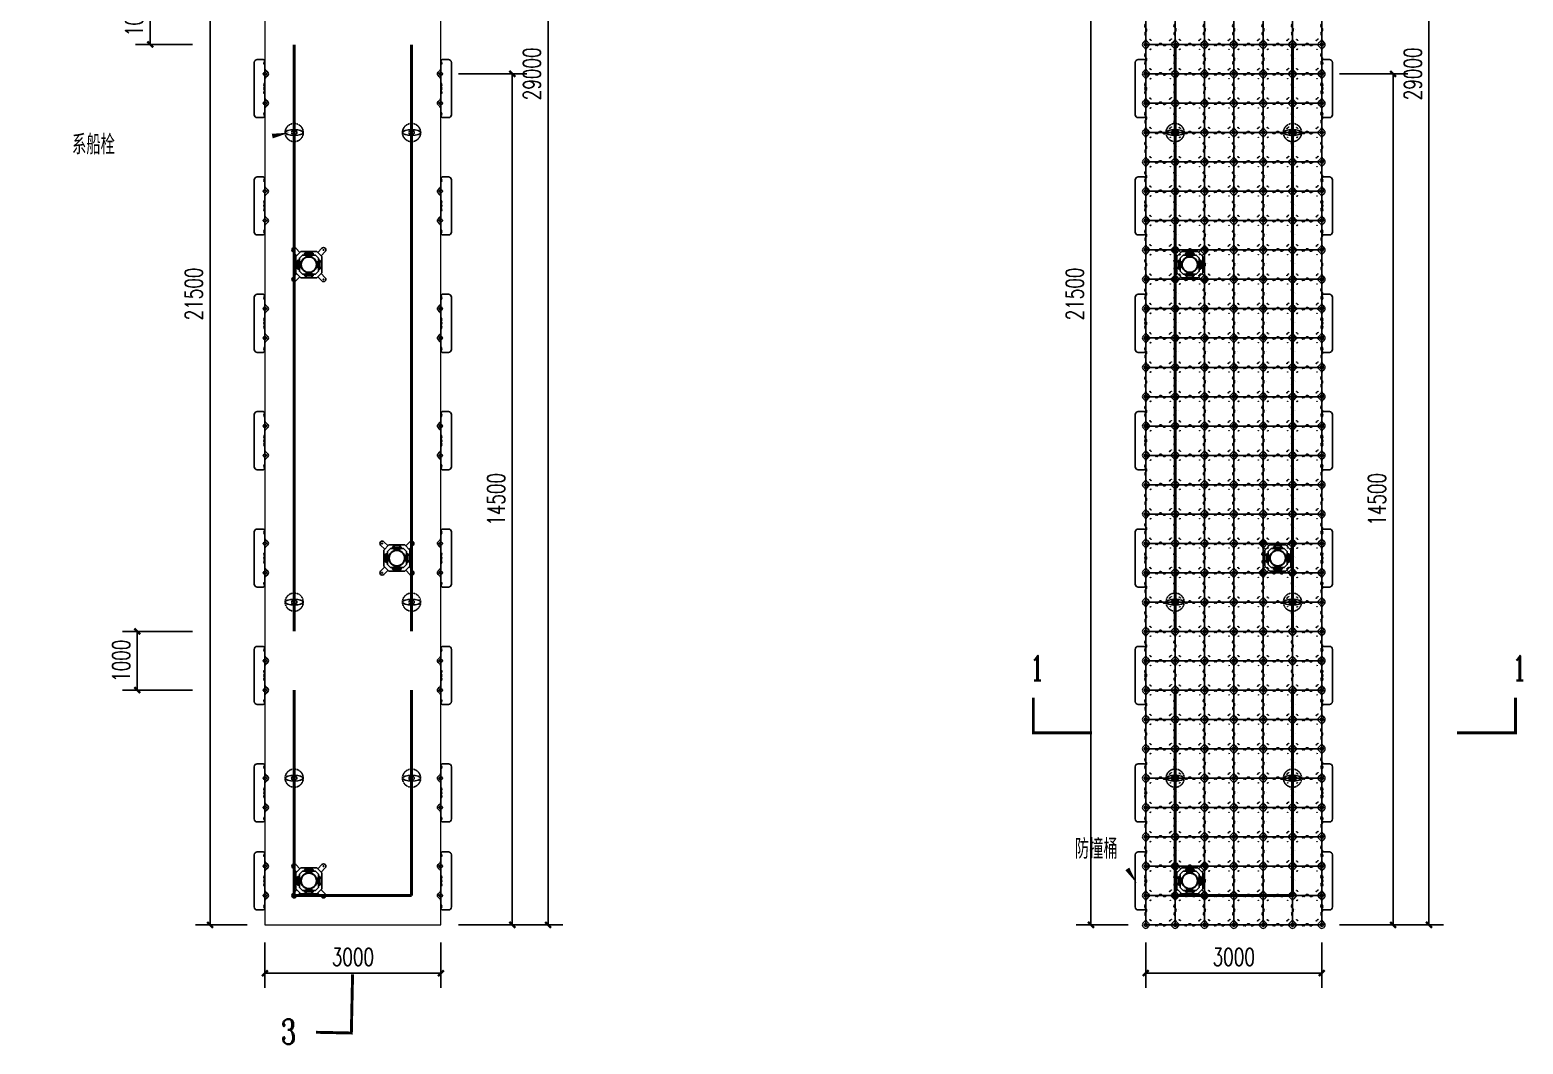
# Model space of a CAD drawing. Extents: x -51322 to 334811, y -147916 to 129288.
# Drawn here: x 23563 to 49012, y -33001 to -15719 of the extents above; entities that cross this region are included whole.
import ezdxf

# ---------------------------------------------------------------- set-up
doc = ezdxf.new("R2010")
doc.units = 0
doc.header["$LTSCALE"] = 1000
doc.header["$MEASUREMENT"] = 0
doc.linetypes.add('DASH', pattern=[0.35, 0.25, -0.1])
doc.layers.get('0').update_dxf_attribs({"lineweight": 5})
doc.layers.add('2维浮筒', color=7, linetype='Continuous', lineweight=5)
doc.layers.add('系绳栓', color=4, linetype='Continuous', lineweight=5)
for name, color, linetype in [('DIM_SYMB', 3, 'Continuous'), ('PUB_DIM', 3, 'Continuous'), ('PUB_TEXT', 7, 'Continuous'), ('W-_ANTICOLLISION防撞措施', 6, 'Continuous'), ('W-MOUNTING固定方式', 5, 'Continuous'), ('栏杆', 6, 'Continuous'), ('系船栓', 132, 'Continuous'), ('蓝色浮筒', 150, 'Continuous')]:
    doc.layers.add(name, color=color, linetype=linetype)
doc.styles.add('_TCH_DIM', font='SIMPLEX', dxfattribs={"bigfont": 'GBCBIG'})
doc.styles.add('_TCH_DIM_T3', font='SIMPLEX', dxfattribs={"width": 0.705882, "bigfont": 'GBCBIG'})
doc.styles.add('_TCH_LABEL', font='COMPLEX', dxfattribs={"bigfont": 'GBCBIG'})
doc.dimstyles.new('_TCH_ARCH&&100', dxfattribs={"dimtxt": 297.5, "dimasz": 100, "dimexe": 250, "dimexo": 300, "dimgap": 126.25, "dimtad": 1, "dimdec": 0, "dimzin": 0, "dimdsep": 46, "dimtxsty": '_TCH_DIM_T3', "dimblk": 'ARCHTICK', "dimcen": 0.09, "dimclrt": 7, "dimazin": 2, "dimtfac": 1, "dimtdec": 0, "dimtix": 1, "dimtmove": 2, "dimatfit": 3, "dimfxl": 0, "dimtolj": 1, "dimtzin": 0, "dimarcsym": 0})

# ---------------------------------------------------------------- blocks, each defined once
blk = doc.blocks.new('*U4')
blk.add_lwpolyline([(-250, 250), (250, 250), (250, -250), (-250, -250)], close=True)
blk = doc.blocks.new('*U5')
at = {"color": 0, "linetype": 'ByBlock', "lineweight": -2, "transparency": 16777216}
for p in [(0, 0), (500, 0), (1000, 0), (1500, 0), (2000, 0), (2500, 0), (0, -500), (500, -500), (1000, -500), (1500, -500), (2000, -500), (2500, -500), (0, -1000), (500, -1000), (1000, -1000), (1500, -1000), (2000, -1000), (2500, -1000), (0, -1500), (500, -1500), (1000, -1500), (1500, -1500), (2000, -1500), (2500, -1500), (0, -2000), (500, -2000), (1000, -2000), (1500, -2000), (2000, -2000), (2500, -2000), (0, -2500), (500, -2500), (1000, -2500), (1500, -2500), (2000, -2500), (2500, -2500), (0, -3000), (500, -3000), (1000, -3000), (1500, -3000), (2000, -3000), (2500, -3000), (0, -3500), (500, -3500), (1000, -3500), (1500, -3500), (2000, -3500), (2500, -3500), (0, -4000), (500, -4000), (1000, -4000), (1500, -4000), (2000, -4000), (2500, -4000), (0, -4500), (500, -4500), (1000, -4500), (1500, -4500), (2000, -4500), (2500, -4500), (0, -5000), (500, -5000), (1000, -5000), (1500, -5000), (2000, -5000), (2500, -5000), (0, -5500), (500, -5500), (1000, -5500), (1500, -5500), (2000, -5500), (2500, -5500), (0, -6000), (500, -6000), (1000, -6000), (1500, -6000), (2000, -6000), (2500, -6000), (0, -6500), (500, -6500), (1000, -6500), (1500, -6500), (2000, -6500), (2500, -6500), (0, -7000), (500, -7000), (1000, -7000), (1500, -7000), (2000, -7000), (2500, -7000), (0, -7500), (500, -7500), (1000, -7500), (1500, -7500), (2000, -7500), (2500, -7500), (0, -8000), (500, -8000), (1000, -8000), (1500, -8000), (2000, -8000), (2500, -8000), (0, -8500), (500, -8500), (1000, -8500), (1500, -8500), (2000, -8500), (2500, -8500), (0, -9000), (500, -9000), (1000, -9000), (1500, -9000), (2000, -9000), (2500, -9000), (0, -9500), (500, -9500), (1000, -9500), (1500, -9500), (2000, -9500), (2500, -9500), (0, -10000), (500, -10000), (1000, -10000), (1500, -10000), (2000, -10000), (2500, -10000), (0, -10500), (500, -10500), (1000, -10500), (1500, -10500), (2000, -10500), (2500, -10500), (0, -11000), (500, -11000), (1000, -11000), (1500, -11000), (2000, -11000), (2500, -11000), (0, -11500), (500, -11500), (1000, -11500), (1500, -11500), (2000, -11500), (2500, -11500), (0, -12000), (500, -12000), (1000, -12000), (1500, -12000), (2000, -12000), (2500, -12000), (0, -12500), (500, -12500), (1000, -12500), (1500, -12500), (2000, -12500), (2500, -12500), (0, -13000), (500, -13000), (1000, -13000), (1500, -13000), (2000, -13000), (2500, -13000), (0, -13500), (500, -13500), (1000, -13500), (1500, -13500), (2000, -13500), (2500, -13500), (0, -14000), (500, -14000), (1000, -14000), (1500, -14000), (2000, -14000), (2500, -14000), (0, -14500), (500, -14500), (1000, -14500), (1500, -14500), (2000, -14500), (2500, -14500), (0, -15000), (500, -15000), (1000, -15000), (1500, -15000), (2000, -15000), (2500, -15000), (0, -15500), (500, -15500), (1000, -15500), (1500, -15500), (2000, -15500), (2500, -15500), (0, -16000), (500, -16000), (1000, -16000), (1500, -16000), (2000, -16000), (2500, -16000), (0, -16500), (500, -16500), (1000, -16500), (1500, -16500), (2000, -16500), (2500, -16500), (0, -17000), (500, -17000), (1000, -17000), (1500, -17000), (2000, -17000), (2500, -17000), (0, -17500), (500, -17500), (1000, -17500), (1500, -17500), (2000, -17500), (2500, -17500), (0, -18000), (500, -18000), (1000, -18000), (1500, -18000), (2000, -18000), (2500, -18000), (0, -18500), (500, -18500), (1000, -18500), (1500, -18500), (2000, -18500), (2500, -18500), (0, -19000), (500, -19000), (1000, -19000), (1500, -19000), (2000, -19000), (2500, -19000), (0, -19500), (500, -19500), (1000, -19500), (1500, -19500), (2000, -19500), (2500, -19500), (0, -20000), (500, -20000), (1000, -20000), (1500, -20000), (2000, -20000), (2500, -20000), (0, -20500), (500, -20500), (1000, -20500), (1500, -20500), (2000, -20500), (2500, -20500), (0, -21000), (500, -21000), (1000, -21000), (1500, -21000), (2000, -21000), (2500, -21000), (0, -21500), (500, -21500), (1000, -21500), (1500, -21500), (2000, -21500), (2500, -21500), (0, -22000), (500, -22000), (1000, -22000), (1500, -22000), (2000, -22000), (2500, -22000), (0, -22500), (500, -22500), (1000, -22500), (1500, -22500), (2000, -22500), (2500, -22500), (0, -23000), (500, -23000), (1000, -23000), (1500, -23000), (2000, -23000), (2500, -23000), (0, -23500), (500, -23500), (1000, -23500), (1500, -23500), (2000, -23500), (2500, -23500), (0, -24000), (500, -24000), (1000, -24000), (1500, -24000), (2000, -24000), (2500, -24000), (0, -24500), (500, -24500), (1000, -24500), (1500, -24500), (2000, -24500), (2500, -24500), (0, -25000), (500, -25000), (1000, -25000), (1500, -25000), (2000, -25000), (2500, -25000), (0, -25500), (500, -25500), (1000, -25500), (1500, -25500), (2000, -25500), (2500, -25500), (0, -26000), (500, -26000), (1000, -26000), (1500, -26000), (2000, -26000), (2500, -26000), (0, -26500), (500, -26500), (1000, -26500), (1500, -26500), (2000, -26500), (2500, -26500), (0, -27000), (500, -27000), (1000, -27000), (1500, -27000), (2000, -27000), (2500, -27000), (0, -27500), (500, -27500), (1000, -27500), (1500, -27500), (2000, -27500), (2500, -27500), (0, -28000), (500, -28000), (1000, -28000), (1500, -28000), (2000, -28000), (2500, -28000), (0, -28500), (500, -28500), (1000, -28500), (1500, -28500), (2000, -28500), (2500, -28500)]:
    blk.add_blockref('*U4', p, dxfattribs=at)
blk = doc.blocks.new('aefgfhfgh')
at = {"layer": '2维浮筒', "color": 150, "lineweight": 0}
for p, q in [((-49, 527), (-27, 549)), ((27, 549), (55, 521)), ((199, 484), (232, 513)), ((261, 516), (239, 516)), ((301, 484), (268, 513)), ((473, 549), (445, 521)), ((527, 549), (549, 527)), ((-49, 473), (-21, 445)), ((-16, 304), (-16, 326)), ((-13, 333), (-3, 345)), ((-13, 297), (16, 264)), ((0, 351), (0, 395)), ((19, 242), (19, 258)), ((55, 479), (21, 445)), ((149, 500), (105, 500)), ((171, 484), (155, 497)), ((193, 481), (177, 481)), ((307, 481), (323, 481)), ((329, 484), (345, 497)), ((395, 500), (351, 500)), ((479, 445), (445, 479)), ((481, 307), (481, 323)), ((484, 329), (497, 345)), ((484, 301), (513, 268)), ((500, 351), (500, 395)), ((516, 239), (516, 261)), ((549, 473), (521, 445)), ((-49, 27), (-21, 55)), ((-16, 196), (-16, 174)), ((-13, 203), (16, 236)), ((-13, 167), (-3, 155)), ((0, 105), (0, 149)), ((55, 21), (21, 55)), ((203, -13), (236, 16)), ((258, 19), (242, 19)), ((297, -13), (264, 16)), ((479, 55), (445, 21)), ((481, 193), (481, 177)), ((484, 199), (513, 232)), ((484, 171), (497, 155)), ((500, 105), (500, 149)), ((549, 27), (521, 55)), ((-27, -49), (-49, -27)), ((27, -49), (55, -21)), ((149, 0), (105, 0)), ((167, -13), (155, -3)), ((196, -16), (174, -16)), ((304, -16), (326, -16)), ((333, -13), (345, -3)), ((395, 0), (351, 0)), ((473, -49), (445, -21)), ((549, -27), (527, -49))]:
    blk.add_line(p, q, dxfattribs=at)
for centre in [(76, 415), (85, 424), (420, 420), (71, 89), (80, 80), (89, 71), (407, 65), (415, 76), (424, 85), (435, 93)]:
    blk.add_circle(centre, 3.5, dxfattribs=at)
for centre, radius, start, end in [((-22, 500), 38, 135, 225), ((0, 522), 38, 45, 135), ((0, 500), 25, 106.2602, 163.7398), ((0, 524), 7, 0, 180), ((0, 500), 25, 16.2602, 73.7398), ((105, 570), 70, 225, 270), ((239, 506), 10, 90, 132.2737), ((261, 506), 10, 47.7263, 90), ((395, 570), 70, 270, 315), ((500, 522), 38, 45, 135), ((500, 500), 25, 106.2602, 163.7398), ((500, 524), 7, 0, 180), ((500, 500), 25, 16.2602, 73.7398), ((522, 500), 38, 315, 45), ((-24, 500), 7, 90, 270), ((0, 500), 25, 196.2602, 253.7398), ((-70, 395), 70, 0, 45), ((-6, 326), 10, 137.7263, 180), ((-6, 304), 10, 180, 222.2737), ((0, 476), 7, 180, 0), ((-10, 351), 10, 317.7263, 0), ((70, 395), 70, 135, 180), ((0, 500), 25, 286.2602, 343.7398), ((9, 258), 10, 0, 42.2737), ((24, 500), 7, 270, 90), ((105, 430), 70, 90, 135), ((149, 490), 10, 47.7263, 90), ((177, 491), 10, 227.7263, 270), ((193, 491), 10, 270, 312.2737), ((307, 491), 10, 227.7263, 270), ((323, 491), 10, 270, 312.2737), ((351, 490), 10, 90, 132.2737), ((395, 430), 70, 45, 90), ((476, 500), 7, 90, 270), ((500, 500), 25, 196.2602, 253.7398), ((430, 395), 70, 0, 45), ((491, 323), 10, 137.7263, 180), ((491, 307), 10, 180, 222.2737), ((500, 476), 7, 180, 0), ((490, 351), 10, 317.7263, 0), ((570, 395), 70, 135, 180), ((500, 500), 25, 286.2602, 343.7398), ((506, 261), 10, 0, 42.2737), ((524, 500), 7, 270, 90), ((-22, 0), 38, 135, 225), ((-24, 0), 7, 90, 270), ((0, 0), 25, 106.2602, 163.7398), ((-70, 105), 70, 315, 0), ((-6, 196), 10, 137.7263, 180), ((-6, 174), 10, 180, 222.2737), ((0, 24), 7, 0, 180), ((-10, 149), 10, 0, 42.2737), ((70, 105), 70, 180, 225), ((0, 0), 25, 16.2602, 73.7398), ((9, 242), 10, 317.7263, 0), ((24, 0), 7, 270, 90), ((105, 70), 70, 225, 270), ((242, 9), 10, 90, 132.2737), ((258, 9), 10, 47.7263, 90), ((395, 70), 70, 270, 315), ((476, 0), 7, 90, 270), ((500, 0), 25, 106.2602, 163.7398), ((430, 105), 70, 315, 0), ((491, 193), 10, 137.7263, 180), ((491, 177), 10, 180, 222.2737), ((500, 24), 7, 0, 180), ((490, 149), 10, 0, 42.2737), ((570, 105), 70, 180, 225), ((500, 0), 25, 16.2602, 73.7398), ((506, 239), 10, 317.7263, 0), ((524, 0), 7, 270, 90), ((522, 0), 38, 315, 45), ((0, -22), 38, 225, 315), ((0, 0), 25, 196.2602, 253.7398), ((0, -24), 7, 180, 0), ((0, 0), 25, 286.2602, 343.7398), ((105, -70), 70, 90, 135), ((149, -10), 10, 47.7263, 90), ((174, -6), 10, 227.7263, 270), ((196, -6), 10, 270, 312.2737), ((304, -6), 10, 227.7263, 270), ((326, -6), 10, 270, 312.2737), ((351, -10), 10, 90, 132.2737), ((395, -70), 70, 45, 90), ((500, -22), 38, 225, 315), ((500, 0), 25, 196.2602, 253.7398), ((500, -24), 7, 180, 0), ((500, 0), 25, 286.2602, 343.7398)]:
    blk.add_arc(centre, radius, start, end, dxfattribs=at)
at = {"layer": '蓝色浮筒'}
for centre, radius, start, end in [((0, 500), 25, 101.4783, 168.5217), ((0, 525), 5, 354.2608, 185.7392), ((0, 500), 25, 11.4783, 78.5217), ((500, 500), 25, 101.4783, 168.5217), ((500, 525), 5, 354.2608, 185.7392), ((500, 500), 25, 11.4783, 78.5217), ((-25, 500), 5, 84.2608, 275.7392), ((0, 500), 25, 191.4783, 258.5217), ((0, 475), 5, 174.2608, 5.7392), ((0, 500), 25, 281.4783, 348.5217), ((25, 500), 5, 264.2608, 95.7392), ((475, 500), 5, 84.2608, 275.7392), ((500, 500), 25, 191.4783, 258.5217), ((500, 475), 5, 174.2608, 5.7392), ((500, 500), 25, 281.4783, 348.5217), ((525, 500), 5, 264.2608, 95.7392), ((-25, 0), 5, 84.2608, 275.7392), ((0, 0), 25, 101.4783, 168.5217), ((0, 25), 5, 354.2608, 185.7392), ((0, 0), 25, 11.4783, 78.5217), ((25, 0), 5, 264.2608, 95.7392), ((475, 0), 5, 84.2608, 275.7392), ((500, 0), 25, 101.4783, 168.5217), ((500, 25), 5, 354.2608, 185.7392), ((500, 0), 25, 11.4783, 78.5217), ((525, 0), 5, 264.2608, 95.7392), ((0, 0), 25, 191.4783, 258.5217), ((0, -25), 5, 174.2608, 5.7392), ((0, 0), 25, 281.4783, 348.5217), ((500, 0), 25, 191.4783, 258.5217), ((500, -25), 5, 174.2608, 5.7392), ((500, 0), 25, 281.4783, 348.5217)]:
    blk.add_arc(centre, radius, start, end, dxfattribs=at)
blk = doc.blocks.new('浮筒')
at = {"layer": '蓝色浮筒'}
blk.add_line((441, 238), (441, 238), dxfattribs=at)
for centre, radius, start, end in [((0, 500), 25, 101.4783, 168.5217), ((0, 525), 5, 354.2608, 185.7392), ((0, 500), 25, 11.4783, 78.5217), ((500, 500), 25, 101.4783, 168.5217), ((500, 525), 5, 354.2608, 185.7392), ((500, 500), 25, 11.4783, 78.5217), ((-25, 500), 5, 84.2608, 275.7392), ((0, 500), 25, 191.4783, 258.5217), ((0, 475), 5, 174.2608, 5.7392), ((0, 500), 25, 281.4783, 348.5217), ((25, 500), 5, 264.2608, 95.7392), ((475, 500), 5, 84.2608, 275.7392), ((500, 500), 25, 191.4783, 258.5217), ((500, 475), 5, 174.2608, 5.7392), ((500, 500), 25, 281.4783, 348.5217), ((525, 500), 5, 264.2608, 95.7392), ((-25, 0), 5, 84.2608, 275.7392), ((0, 0), 25, 101.4783, 168.5217), ((0, 25), 5, 354.2608, 185.7392), ((0, 0), 25, 11.4783, 78.5217), ((25, 0), 5, 264.2608, 95.7392), ((475, 0), 5, 84.2608, 275.7392), ((500, 0), 25, 101.4783, 168.5217), ((500, 25), 5, 354.2608, 185.7392), ((500, 0), 25, 11.4783, 78.5217), ((525, 0), 5, 264.2608, 95.7392), ((0, 0), 25, 191.4783, 258.5217), ((0, -25), 5, 174.2608, 5.7392), ((0, 0), 25, 281.4783, 348.5217), ((500, 0), 25, 191.4783, 258.5217), ((500, -25), 5, 174.2608, 5.7392), ((500, 0), 25, 281.4783, 348.5217)]:
    blk.add_arc(centre, radius, start, end, dxfattribs=at)
at = {"layer": '蓝色浮筒', "rotation": 180.0000000383531}
blk.add_blockref('aefgfhfgh', (500, 500), dxfattribs=at)
blk = doc.blocks.new('*U9')
at = {"color": 8, "linetype": 'Continuous', "lineweight": 15}
for p, q in [((-1, 2), (-2, 1)), ((0, 1), (0, -1)), ((-1, -2), (-2, -1))]:
    blk.add_line(p, q, dxfattribs=at)
at = {"color": 7, "linetype": 'Continuous', "lineweight": 15}
for p, q in [((16, 1), (0, 1)), ((0, 0), (19, 0)), ((16, 1), (16, 0)), ((19, -1), (19, 0)), ((0, -1), (19, -1))]:
    blk.add_line(p, q, dxfattribs=at)
for centre, radius, start, end in [((-3, 0), 2.9, 41.3178, 318.6822), ((-3, 0), 1.45, 41.3178, 318.6822), ((0, 3), 2.82, 221.3178, 270), ((0, -3), 2.82, 90, 138.6822), ((0, 3), 1.37, 221.3178, 270), ((0, -3), 1.37, 90, 138.6822)]:
    blk.add_arc(centre, radius, start, end, dxfattribs=at)
blk = doc.blocks.new('*U11')
blk.add_lwpolyline([(-12, 0), (-12, 2.5), (12, 2.5), (12, 0)], close=True)
blk = doc.blocks.new('无头销轴_B型_D12X150')
at = {"color": 0}
for p, q in [((-72, 6), (-72, -6)), ((72, 6), (72, -6))]:
    blk.add_line(p, q, dxfattribs=at)
blk.add_lwpolyline([(-75, 4), (-75, -4), (-72, -6), (72, -6), (75, -4), (75, 4), (72, 6), (-72, 6)], close=True, dxfattribs=at)
for centre in [(-70, 0), (70, 0)]:
    blk.add_circle(centre, 1.6, dxfattribs=at)
blk = doc.blocks.new('fdsfsdfsd')
at = {"layer": 'W-MOUNTING固定方式', "color": 0}
for p, q in [((44608, -27622), (44608, -27815)), ((44609, -27673), (44612, -27671)), ((44609, -27764), (44609, -27673)), ((44612, -27671), (44612, -27766)), ((44612, -27671), (44686, -27671)), ((44686, -27766), (44686, -27671)), ((44686, -27671), (44689, -27673)), ((44689, -27673), (44689, -27764)), ((44785, -27497), (44783, -27500)), ((44878, -27500), (44783, -27500)), ((44783, -27574), (44783, -27500)), ((44783, -27574), (44878, -27574)), ((44783, -27574), (44785, -27577)), ((44785, -27497), (44876, -27497)), ((44876, -27577), (44785, -27577)), ((44876, -27497), (44878, -27500)), ((44878, -27574), (44876, -27577)), ((44878, -27500), (44878, -27574)), ((44975, -27671), (44972, -27673)), ((44972, -27764), (44972, -27673)), ((44975, -27671), (44975, -27766)), ((44975, -27671), (45049, -27671)), ((45049, -27766), (45049, -27671)), ((45052, -27674), (45049, -27671)), ((45052, -27674), (45052, -27764)), ((44609, -27764), (44612, -27766)), ((44686, -27766), (44612, -27766)), ((44686, -27766), (44689, -27764)), ((44783, -27863), (44785, -27860)), ((44878, -27863), (44783, -27863)), ((44783, -27937), (44783, -27863)), ((44783, -27937), (44878, -27937)), ((44785, -27940), (44783, -27937)), ((44785, -27860), (44876, -27860)), ((44875, -27940), (44785, -27940)), ((44875, -27940), (44878, -27937)), ((44878, -27863), (44876, -27860)), ((44878, -27863), (44878, -27937)), ((44975, -27766), (44972, -27764)), ((45049, -27766), (44975, -27766)), ((45052, -27764), (45049, -27766))]:
    blk.add_line(p, q, dxfattribs=at)
at = {"layer": 'W-MOUNTING固定方式', "color": 6}
for points in [[(44623, -27568), (44552, -27497, -0.414214), (44552, -27441), (44552, -27441, -0.414214), (44609, -27441), (44679, -27511)], [(45038, -27568), (45109, -27497, 0.414214), (45109, -27441), (45109, -27441, 0.414214), (45052, -27441), (44982, -27511)], [(44623, -27870), (44552, -27941, 0.414214), (44552, -27997), (44552, -27997, 0.414214), (44609, -27997), (44679, -27927)], [(45038, -27870), (45109, -27941, -0.414214), (45109, -27997), (45109, -27997, -0.414214), (45052, -27997), (44982, -27927)]]:
    blk.add_lwpolyline(points, format="xyb", dxfattribs=at)
at = {"layer": 'W-MOUNTING固定方式'}
for points in [[(44694, -27941), (44967, -27941), (45053, -27856), (45053, -27582), (44967, -27496), (44694, -27496), (44608, -27582), (44608, -27856)], [(44719, -27881), (44942, -27881), (44993, -27831), (44993, -27607), (44942, -27556), (44719, -27556), (44668, -27607), (44668, -27831)]]:
    blk.add_lwpolyline(points, close=True, dxfattribs=at)
at = {"layer": 'W-MOUNTING固定方式', "color": 0}
for points in [[(44608, -27669), (44649, -27669), (44669, -27669), (44669, -27660), (44649, -27660), (44608, -27660)], [(44772, -27496), (44772, -27537), (44772, -27557), (44781, -27557), (44781, -27537), (44781, -27496)], [(44880, -27496), (44880, -27537), (44880, -27557), (44889, -27557), (44889, -27537), (44889, -27496)], [(45053, -27660), (45012, -27660), (44992, -27660), (44992, -27669), (45012, -27669), (45053, -27669)], [(44608, -27777), (44649, -27777), (44669, -27777), (44669, -27768), (44649, -27768), (44608, -27768)], [(44781, -27941), (44781, -27900), (44781, -27880), (44772, -27880), (44772, -27900), (44772, -27941)], [(44889, -27941), (44889, -27900), (44889, -27880), (44880, -27880), (44880, -27900), (44880, -27941)], [(45053, -27768), (45012, -27768), (44992, -27768), (44992, -27777), (45012, -27777), (45053, -27777)]]:
    blk.add_lwpolyline(points, dxfattribs=at)
at = {"layer": 'W-MOUNTING固定方式', "color": 5}
for centre in [(44580, -27469), (45080, -27469), (44580, -27969), (45080, -27969)]:
    blk.add_circle(centre, 7, dxfattribs=at)
at = {"layer": 'W-MOUNTING固定方式'}
for radius in [136, 130]:
    blk.add_circle((44830, -27719), radius, dxfattribs=at)
at = {"layer": 'W-MOUNTING固定方式', "color": 0, "xscale": -1}
for name, p, rotation in [('*U9', (44643, -27649), 180), ('*U11', (44889, -27537), 270.0000000000001), ('*U9', (44900, -27531), 90.00000000000007), ('*U9', (44761, -27906), 270), ('*U11', (44772, -27900), 90), ('*U11', (45012, -27777), 180)]:
    blk.add_blockref(name, p, dxfattribs=dict(at, rotation=rotation))
for name, p in [('*U11', (44649, -27660)), ('*U9', (45018, -27788))]:
    blk.add_blockref(name, p, dxfattribs=at)
at = {"layer": 'W-MOUNTING固定方式', "color": 0}
for name, p, rotation in [('无头销轴_B型_D12X150', (44649, -27719), 90), ('*U9', (44761, -27531), 270.0000000000001), ('*U11', (44772, -27537), 90.00000000000004), ('*U9', (45018, -27649), 180), ('无头销轴_B型_D12X150', (45012, -27719), 270), ('*U11', (44649, -27777), 180), ('无头销轴_B型_D12X150', (44830, -27900), 180), ('*U11', (44889, -27900), 270), ('*U9', (44900, -27906), 90.00000000000001)]:
    blk.add_blockref(name, p, dxfattribs=dict(at, rotation=rotation))
for name, p in [('无头销轴_B型_D12X150', (44830, -27537)), ('*U11', (45012, -27660)), ('*U9', (44643, -27788))]:
    blk.add_blockref(name, p, dxfattribs=at)
blk = doc.blocks.new('qawddasd')
at = {"layer": '系船栓', "linetype": 'DASH', "ltscale": 0.1}
for radius in [155, 43.7]:
    blk.add_circle((23198, -7350), radius, dxfattribs=at)
at = {"layer": '系船栓'}
blk.add_ellipse((23198, -7350), major_axis=(155, 0), ratio=0.314118, dxfattribs=at)
blk = doc.blocks.new('fzt')
at = {"layer": 'W-_ANTICOLLISION防撞措施'}
blk.add_line((-129, -218), (-98, -187), dxfattribs=at)
for points in [[(-80, -27, -0.389807), (-50, 0), (50, 0, -0.414214), (100, -50), (100, -940, -0.414214), (50, -990), (-50, -990, -0.391617), (-80, -962, -0.391617)], [(-129, -718, 0.414214), (-129, -772), (-98, -803)]]:
    blk.add_lwpolyline(points, format="xyb", dxfattribs=at)
for points in [[(-80, -214), (-80, -92)], [(-98, -303), (-129, -272), (-107, -294)], [(-80, -398), (-80, -276)], [(-98, -687), (-129, -718), (-107, -696)], [(-80, -714), (-80, -592)], [(-80, -898), (-80, -776)]]:
    blk.add_lwpolyline(points, dxfattribs=at)
for centre, radius, start, end in [((-102, -245), 38, 135, 225), ((-104, -245), 7, 90, 270), ((-80, -245), 25, 106.2602, 163.7398), ((-80, -245), 25, 196.2602, 253.7398), ((-154, -129), 80.9, 314.3844, 336.4057), ((-80, -221), 7, 0, 180), ((-105, -60), 41, 307.5461, 52.4539), ((-80, -245), 25, 16.2602, 73.7398), ((-80, -245), 25, 286.2602, 343.7398), ((-56, -245), 7, 270, 90), ((-154, -361), 80.9, 23.5943, 45.6156), ((-80, -269), 7, 180, 0), ((-105, -430), 41, 307.5461, 52.4539), ((-105, -495), 41, 307.5461, 52.4539), ((-104, -745), 7, 90, 270), ((-80, -745), 25, 106.2602, 163.7398), ((-80, -745), 25, 196.2602, 253.7398), ((-154, -629), 80.9, 314.3844, 336.4057), ((-80, -721), 7, 0, 180), ((-105, -560), 40.8, 307.4056, 52.5944), ((-80, -745), 25, 16.2602, 73.7398), ((-80, -745), 25, 286.2602, 343.7398), ((-56, -745), 7, 270, 90), ((-154, -861), 80.9, 23.5943, 45.6156), ((-80, -769), 7, 180, 0), ((-105, -930), 40.8, 307.4056, 52.5944)]:
    blk.add_arc(centre, radius, start, end, dxfattribs=at)
blk = doc.blocks.new('_ArchTick')
at = {"color": 0, "linetype": 'ByBlock', "const_width": 0.4}
blk.add_lwpolyline([(-0.5, -0.5), (0.5, 0.5)], dxfattribs=at)
blk = doc.blocks.new('*D147')
at = {"layer": 'Defpoints', "color": 0, "transparency": 16777216}
for p in [(25614, -14969), (26633, -14969), (26633, -15969)]:
    blk.add_point(p, dxfattribs=at)
at = {"layer": 'PUB_DIM', "color": 0, "lineweight": -2, "transparency": 16777216}
for p, q in [((26333, -14969), (25364, -14969)), ((25614, -15969), (25614, -14969)), ((26333, -15969), (25364, -15969))]:
    blk.add_line(p, q, dxfattribs=at)
at = {"layer": 'PUB_DIM', "color": 0, "lineweight": -2, "transparency": 16777216, "xscale": 100, "yscale": 100, "zscale": 100}
for p, rotation in [((25614, -14969), 90), ((25614, -15969), 270)]:
    blk.add_blockref('_ArchTick', p, dxfattribs=dict(at, rotation=rotation))
at = {"layer": 'PUB_DIM', "color": 7, "transparency": 16777216, "insert": (25339, -15469), "char_height": 297.5, "attachment_point": 5, "rotation": 90, "style": '_TCH_DIM_T3'}
blk.add_mtext('\\A1;1000', dxfattribs=at)
blk = doc.blocks.new('*D148')
at = {"layer": 'Defpoints', "color": 0, "transparency": 16777216}
for p in [(25394, -25969), (26633, -25969), (26633, -26969)]:
    blk.add_point(p, dxfattribs=at)
at = {"layer": 'PUB_DIM', "color": 0, "lineweight": -2, "transparency": 16777216}
for p, q in [((26333, -25969), (25144, -25969)), ((25394, -26969), (25394, -25969)), ((26333, -26969), (25144, -26969))]:
    blk.add_line(p, q, dxfattribs=at)
at = {"layer": 'PUB_DIM', "color": 0, "lineweight": -2, "transparency": 16777216, "xscale": 100, "yscale": 100, "zscale": 100}
for p, rotation in [((25394, -25969), 90), ((25394, -26969), 270)]:
    blk.add_blockref('_ArchTick', p, dxfattribs=dict(at, rotation=rotation))
at = {"layer": 'PUB_DIM', "color": 7, "transparency": 16777216, "insert": (25119, -26469), "char_height": 297.5, "attachment_point": 5, "rotation": 90, "style": '_TCH_DIM_T3'}
blk.add_mtext('\\A1;1000', dxfattribs=at)
blk = doc.blocks.new('*D149')
at = {"layer": 'Defpoints', "color": 0, "transparency": 16777216}
for p in [(30568, -16469), (31784, -16469), (30568, -30969)]:
    blk.add_point(p, dxfattribs=at)
at = {"layer": 'PUB_DIM', "color": 0, "lineweight": -2, "transparency": 16777216}
for p, q in [((30868, -16469), (32034, -16469)), ((31784, -30969), (31784, -16469)), ((30868, -30969), (32034, -30969))]:
    blk.add_line(p, q, dxfattribs=at)
at = {"layer": 'PUB_DIM', "color": 0, "lineweight": -2, "transparency": 16777216, "xscale": 100, "yscale": 100, "zscale": 100}
for p, rotation in [((31784, -16469), 90), ((31784, -30969), 270)]:
    blk.add_blockref('_ArchTick', p, dxfattribs=dict(at, rotation=rotation))
at = {"layer": 'PUB_DIM', "color": 7, "transparency": 16777216, "insert": (31509, -23719), "char_height": 297.5, "attachment_point": 5, "rotation": 90, "style": '_TCH_DIM_T3'}
blk.add_mtext('\\A1;14500', dxfattribs=at)
blk = doc.blocks.new('*D152')
at = {"layer": 'Defpoints', "color": 0, "transparency": 16777216}
for p in [(26633, -9469), (27568, -9469), (27568, -30969)]:
    blk.add_point(p, dxfattribs=at)
at = {"layer": 'PUB_DIM', "color": 0, "lineweight": -2, "transparency": 16777216}
for p, q in [((27268, -9469), (26383, -9469)), ((26633, -30969), (26633, -9469)), ((27268, -30969), (26383, -30969))]:
    blk.add_line(p, q, dxfattribs=at)
at = {"layer": 'PUB_DIM', "color": 0, "lineweight": -2, "transparency": 16777216, "xscale": 100, "yscale": 100, "zscale": 100}
for p, rotation in [((26633, -9469), 90), ((26633, -30969), 270)]:
    blk.add_blockref('_ArchTick', p, dxfattribs=dict(at, rotation=rotation))
at = {"layer": 'PUB_DIM', "color": 7, "transparency": 16777216, "insert": (26358, -20219), "char_height": 297.5, "attachment_point": 5, "rotation": 90, "style": '_TCH_DIM_T3'}
blk.add_mtext('\\A1;21500', dxfattribs=at)
blk = doc.blocks.new('*D153')
at = {"layer": 'Defpoints', "color": 0, "transparency": 16777216}
for p in [(30568, -1969), (32394, -1969), (30568, -30969)]:
    blk.add_point(p, dxfattribs=at)
at = {"layer": 'PUB_DIM', "color": 0, "lineweight": -2, "transparency": 16777216}
for p, q in [((30868, -1969), (32644, -1969)), ((32394, -30969), (32394, -1969)), ((30868, -30969), (32644, -30969))]:
    blk.add_line(p, q, dxfattribs=at)
at = {"layer": 'PUB_DIM', "color": 0, "lineweight": -2, "transparency": 16777216, "xscale": 100, "yscale": 100, "zscale": 100}
for p, rotation in [((32394, -1969), 90), ((32394, -30969), 270)]:
    blk.add_blockref('_ArchTick', p, dxfattribs=dict(at, rotation=rotation))
at = {"layer": 'PUB_DIM', "color": 7, "transparency": 16777216, "insert": (32119, -16469), "char_height": 297.5, "attachment_point": 5, "rotation": 90, "style": '_TCH_DIM_T3'}
blk.add_mtext('\\A1;29000', dxfattribs=at)
blk = doc.blocks.new('*D154')
at = {"layer": 'Defpoints', "color": 0, "transparency": 16777216}
for p in [(27568, -30969), (30568, -30969), (30568, -31792)]:
    blk.add_point(p, dxfattribs=at)
at = {"layer": 'PUB_DIM', "color": 0, "lineweight": -2, "transparency": 16777216}
for p, q in [((27568, -31269), (27568, -32042)), ((30568, -31269), (30568, -32042)), ((27568, -31792), (30568, -31792))]:
    blk.add_line(p, q, dxfattribs=at)
at = {"layer": 'PUB_DIM', "color": 0, "lineweight": -2, "transparency": 16777216, "xscale": 100, "yscale": 100, "zscale": 100, "rotation": 180}
blk.add_blockref('_ArchTick', (27568, -31792), dxfattribs=at)
at = {"layer": 'PUB_DIM', "color": 0, "lineweight": -2, "transparency": 16777216, "xscale": 100, "yscale": 100, "zscale": 100}
blk.add_blockref('_ArchTick', (30568, -31792), dxfattribs=at)
at = {"layer": 'PUB_DIM', "color": 7, "transparency": 16777216, "insert": (29068, -31517), "char_height": 297.5, "attachment_point": 5, "style": '_TCH_DIM_T3'}
blk.add_mtext('\\A1;3000', dxfattribs=at)
blk = doc.blocks.new('*D159')
at = {"layer": 'Defpoints', "color": 0, "transparency": 16777216}
for p in [(45580, -16469), (46797, -16469), (45580, -30969)]:
    blk.add_point(p, dxfattribs=at)
at = {"layer": 'PUB_DIM', "color": 0, "lineweight": -2, "transparency": 16777216}
for p, q in [((45880, -16469), (47047, -16469)), ((46797, -30969), (46797, -16469)), ((45880, -30969), (47047, -30969))]:
    blk.add_line(p, q, dxfattribs=at)
at = {"layer": 'PUB_DIM', "color": 0, "lineweight": -2, "transparency": 16777216, "xscale": 100, "yscale": 100, "zscale": 100}
for p, rotation in [((46797, -16469), 90), ((46797, -30969), 270)]:
    blk.add_blockref('_ArchTick', p, dxfattribs=dict(at, rotation=rotation))
at = {"layer": 'PUB_DIM', "color": 7, "transparency": 16777216, "insert": (46522, -23719), "char_height": 297.5, "attachment_point": 5, "rotation": 90, "style": '_TCH_DIM_T3'}
blk.add_mtext('\\A1;14500', dxfattribs=at)
blk = doc.blocks.new('*D162')
at = {"layer": 'Defpoints', "color": 0, "transparency": 16777216}
for p in [(41646, -9469), (42580, -9469), (42580, -30969)]:
    blk.add_point(p, dxfattribs=at)
at = {"layer": 'PUB_DIM', "color": 0, "lineweight": -2, "transparency": 16777216}
for p, q in [((42280, -9469), (41396, -9469)), ((41646, -30969), (41646, -9469)), ((42280, -30969), (41396, -30969))]:
    blk.add_line(p, q, dxfattribs=at)
at = {"layer": 'PUB_DIM', "color": 0, "lineweight": -2, "transparency": 16777216, "xscale": 100, "yscale": 100, "zscale": 100}
for p, rotation in [((41646, -9469), 90), ((41646, -30969), 270)]:
    blk.add_blockref('_ArchTick', p, dxfattribs=dict(at, rotation=rotation))
at = {"layer": 'PUB_DIM', "color": 7, "transparency": 16777216, "insert": (41371, -20219), "char_height": 297.5, "attachment_point": 5, "rotation": 90, "style": '_TCH_DIM_T3'}
blk.add_mtext('\\A1;21500', dxfattribs=at)
blk = doc.blocks.new('*D163')
at = {"layer": 'Defpoints', "color": 0, "transparency": 16777216}
for p in [(45580, -1969), (47406, -1969), (45580, -30969)]:
    blk.add_point(p, dxfattribs=at)
at = {"layer": 'PUB_DIM', "color": 0, "lineweight": -2, "transparency": 16777216}
for p, q in [((45880, -1969), (47656, -1969)), ((47406, -30969), (47406, -1969)), ((45880, -30969), (47656, -30969))]:
    blk.add_line(p, q, dxfattribs=at)
at = {"layer": 'PUB_DIM', "color": 0, "lineweight": -2, "transparency": 16777216, "xscale": 100, "yscale": 100, "zscale": 100}
for p, rotation in [((47406, -1969), 90), ((47406, -30969), 270)]:
    blk.add_blockref('_ArchTick', p, dxfattribs=dict(at, rotation=rotation))
at = {"layer": 'PUB_DIM', "color": 7, "transparency": 16777216, "insert": (47131, -16469), "char_height": 297.5, "attachment_point": 5, "rotation": 90, "style": '_TCH_DIM_T3'}
blk.add_mtext('\\A1;29000', dxfattribs=at)
blk = doc.blocks.new('*D164')
at = {"layer": 'Defpoints', "color": 0, "transparency": 16777216}
for p in [(42580, -30969), (45580, -30969), (45580, -31792)]:
    blk.add_point(p, dxfattribs=at)
at = {"layer": 'PUB_DIM', "color": 0, "lineweight": -2, "transparency": 16777216}
for p, q in [((42580, -31269), (42580, -32042)), ((45580, -31269), (45580, -32042)), ((42580, -31792), (45580, -31792))]:
    blk.add_line(p, q, dxfattribs=at)
at = {"layer": 'PUB_DIM', "color": 0, "lineweight": -2, "transparency": 16777216, "xscale": 100, "yscale": 100, "zscale": 100, "rotation": 180}
blk.add_blockref('_ArchTick', (42580, -31792), dxfattribs=at)
at = {"layer": 'PUB_DIM', "color": 0, "lineweight": -2, "transparency": 16777216, "xscale": 100, "yscale": 100, "zscale": 100}
blk.add_blockref('_ArchTick', (45580, -31792), dxfattribs=at)
at = {"layer": 'PUB_DIM', "color": 7, "transparency": 16777216, "insert": (44080, -31517), "char_height": 297.5, "attachment_point": 5, "style": '_TCH_DIM_T3'}
blk.add_mtext('\\A1;3000', dxfattribs=at)

msp = doc.modelspace()

# ---------------------------------------------------------------- linework, layer by layer
for points in [[(27567.7, -30968.9), (30567.7, -30968.9), (30567.7, -1968.9), (27567.7, -1968.9)], [(42580.4, -30968.9), (45580.4, -30968.9), (45580.4, -1968.9), (42580.4, -1968.9)]]:
    msp.add_lwpolyline(points, close=True)
at = {"color": 6, "const_width": 50}
for points in [[(43080.4, -25968.9), (43080.4, -15968.9)], [(45080.4, -25968.9), (45080.4, -15968.9)], [(45080.4, -30468.9), (43580.4, -30468.9), (43080.4, -30468.9), (43080.4, -26968.9)], [(45080.4, -30468.9), (45080.4, -26968.9)]]:
    msp.add_lwpolyline(points, dxfattribs=at)
at = {"layer": 'DIM_SYMB'}
for points in [[(23602.6, -17947.3, 0, 0, 0), (25660.7, -17947.3, 0, 0, 0), (27987.7, -17468.9, 0, 80, 0), (27693.9, -17529.3, 0, 0, 0)], [(41194.7, -29948.1, 0, 0, 0), (42221.3, -29948.1, 0, 0, 0), (42431.3, -30265.6, 0, 80, 0), (42265.8, -30015.3, 0, 0, 0)]]:
    msp.add_lwpolyline(points, format="xyseb", dxfattribs=at)
at = {"layer": 'DIM_SYMB', "color": 6, "const_width": 50}
for points in [[(41664.1, -27694.6), (40664.1, -27694.6), (40664.1, -27094.6)], [(48883.3, -27094.6), (48883.3, -27694.6), (47883.3, -27694.6)]]:
    msp.add_lwpolyline(points, dxfattribs=at)
at = {"layer": 'DIM_SYMB', "const_width": 50}
msp.add_lwpolyline([(28441.5, -32798.6), (29041.4, -32811.4), (29062.6, -31811.6)], dxfattribs=at)
at = {"layer": '栏杆', "color": 6, "const_width": 50}
for points in [[(28067.7, -25968.9), (28067.7, -15968.9)], [(30067.7, -25968.9), (30067.7, -15968.9)], [(30067.7, -30468.9), (28567.7, -30468.9), (28067.7, -30468.9), (28067.7, -26968.9)], [(30067.7, -30468.9), (30067.7, -26968.9)]]:
    msp.add_lwpolyline(points, dxfattribs=at)

# ---------------------------------------------------------------- block references
for name, p in [('*U5', (42830.4, -2218.9)), ('fdsfsdfsd', (-16512.7, 8000)), ('fdsfsdfsd', (-1500, 8000)), ('fdsfsdfsd', (-15012.7, 3000)), ('fdsfsdfsd', (0, 3000)), ('fdsfsdfsd', (-16512.7, -2500)), ('fdsfsdfsd', (-1500, -2500))]:
    msp.add_blockref(name, p)
at = {"layer": 'W-_ANTICOLLISION防撞措施', "xscale": -1}
for p in [(27487.7, -16223.9), (42500.4, -16223.9), (27487.7, -18223.9), (42500.4, -18223.9), (27487.7, -20223.9), (42500.4, -20223.9), (27487.7, -22223.9), (42500.4, -22223.9), (27487.7, -24223.9), (42500.4, -24223.9), (27487.7, -26223.9), (42500.4, -26223.9), (27487.7, -28223.9), (42500.4, -28223.9), (27487.7, -29723.9), (42500.4, -29723.9)]:
    msp.add_blockref('fzt', p, dxfattribs=at)
at = {"layer": 'W-_ANTICOLLISION防撞措施'}
for p in [(30647.7, -16223.9), (45660.4, -16223.9), (30647.7, -18223.9), (45660.4, -18223.9), (30647.7, -20223.9), (45660.4, -20223.9), (30647.7, -22223.9), (45660.4, -22223.9), (30647.7, -24223.9), (45660.4, -24223.9), (30647.7, -26223.9), (45660.4, -26223.9), (30647.7, -28223.9), (45660.4, -28223.9), (30647.7, -29723.9), (45660.4, -29723.9)]:
    msp.add_blockref('fzt', p, dxfattribs=at)
at = {"layer": '系绳栓'}
for p in [(4869.9, -10118.8), (6869.9, -10118.8), (19882.6, -10118.8), (21882.6, -10118.8), (4869.9, -18118.8), (6869.9, -18118.8), (19882.6, -18118.8), (21882.6, -18118.8), (4869.9, -21118.8), (6869.9, -21118.8), (19882.6, -21118.8), (21882.6, -21118.8)]:
    msp.add_blockref('qawddasd', p, dxfattribs=at)
at = {"layer": '蓝色浮筒', "rotation": 180.0000000383531}
for p in [(43080.4, -15468.9), (43580.4, -15468.9), (44080.4, -15468.9), (44580.4, -15468.9), (45080.4, -15468.9), (45580.4, -15468.9), (43080.4, -15968.9), (43580.4, -15968.9), (44080.4, -15968.9), (44580.4, -15968.9), (45080.4, -15968.9), (45580.4, -15968.9), (43080.4, -16468.9), (44080.4, -16468.9), (44580.4, -16468.9), (45080.4, -16468.9), (45580.4, -16468.9), (43080.4, -16968.9), (43580.4, -16968.9), (44080.4, -16968.9), (44580.4, -16968.9), (45080.4, -16968.9), (45580.4, -16968.9), (43080.4, -17468.9), (43580.4, -17468.9), (44080.4, -17468.9), (44580.4, -17468.9), (45080.4, -17468.9), (45580.4, -17468.9), (43080.4, -17968.9), (43580.4, -17968.9), (44080.4, -17968.9), (44580.4, -17968.9), (45080.4, -17968.9), (45580.4, -17968.9), (43080.4, -18468.9), (43580.4, -18468.9), (44080.4, -18468.9), (44580.4, -18468.9), (45080.4, -18468.9), (45580.4, -18468.9), (43080.4, -18968.9), (43580.4, -18968.9), (44080.4, -18968.9), (44580.4, -18968.9), (45080.4, -18968.9), (45580.4, -18968.9), (43080.4, -19468.9), (43580.4, -19468.9), (44080.4, -19468.9), (44580.4, -19468.9), (45080.4, -19468.9), (45580.4, -19468.9), (43080.4, -19968.9), (43580.4, -19968.9), (44080.4, -19968.9), (44580.4, -19968.9), (45080.4, -19968.9), (45580.4, -19968.9), (43080.4, -20468.9), (43580.4, -20468.9), (44080.4, -20468.9), (44580.4, -20468.9), (45080.4, -20468.9), (45580.4, -20468.9), (43080.4, -20968.9), (43580.4, -20968.9), (44080.4, -20968.9), (44580.4, -20968.9), (45080.4, -20968.9), (45580.4, -20968.9), (43080.4, -21468.9), (43580.4, -21468.9), (44080.4, -21468.9), (44580.4, -21468.9), (45080.4, -21468.9), (45580.4, -21468.9), (43080.4, -21968.9), (43580.4, -21968.9), (44080.4, -21968.9), (44580.4, -21968.9), (45080.4, -21968.9), (45580.4, -21968.9), (43080.4, -22468.9), (43580.4, -22468.9), (44080.4, -22468.9), (44580.4, -22468.9), (45080.4, -22468.9), (45580.4, -22468.9), (43080.4, -22968.9), (43580.4, -22968.9), (44080.4, -22968.9), (44580.4, -22968.9), (45080.4, -22968.9), (45580.4, -22968.9), (43080.4, -23468.9), (43580.4, -23468.9), (44080.4, -23468.9), (44580.4, -23468.9), (45080.4, -23468.9), (45580.4, -23468.9), (43080.4, -23968.9), (43580.4, -23968.9), (44080.4, -23968.9), (44580.4, -23968.9), (45080.4, -23968.9), (45580.4, -23968.9), (43080.4, -24468.9), (43580.4, -24468.9), (44080.4, -24468.9), (44580.4, -24468.9), (45080.4, -24468.9), (45580.4, -24468.9), (43080.4, -24968.9), (43580.4, -24968.9), (44080.4, -24968.9), (44580.4, -24968.9), (45080.4, -24968.9), (45580.4, -24968.9), (43080.4, -25468.9), (43580.4, -25468.9), (44080.4, -25468.9), (44580.4, -25468.9), (45080.4, -25468.9), (45580.4, -25468.9), (43080.4, -25968.9), (43580.4, -25968.9), (44080.4, -25968.9), (44580.4, -25968.9), (45080.4, -25968.9), (45580.4, -25968.9), (43080.4, -26468.9), (43580.4, -26468.9), (44080.4, -26468.9), (44580.4, -26468.9), (45080.4, -26468.9), (45580.4, -26468.9), (43080.4, -26968.9), (43580.4, -26968.9), (44080.4, -26968.9), (44580.4, -26968.9), (45080.4, -26968.9), (45580.4, -26968.9), (43080.4, -27468.9), (43580.4, -27468.9), (44080.4, -27468.9), (44580.4, -27468.9), (45080.4, -27468.9), (45580.4, -27468.9), (43080.4, -27968.9), (43580.4, -27968.9), (44080.4, -27968.9), (44580.4, -27968.9), (45080.4, -27968.9), (45580.4, -27968.9), (43080.4, -28468.9), (43580.4, -28468.9), (44080.4, -28468.9), (44580.4, -28468.9), (45080.4, -28468.9), (45580.4, -28468.9), (43080.4, -28968.9), (43580.4, -28968.9), (44080.4, -28968.9), (44580.4, -28968.9), (45080.4, -28968.9), (45580.4, -28968.9), (43080.4, -29468.9), (43580.4, -29468.9), (44080.4, -29468.9), (44580.4, -29468.9), (45080.4, -29468.9), (45580.4, -29468.9), (43080.4, -29968.9), (44080.4, -29968.9), (44580.4, -29968.9), (45580.4, -29968.9), (43080.4, -30468.9), (43580.4, -30468.9), (44080.4, -30468.9), (44580.4, -30468.9), (45080.4, -30468.9), (45580.4, -30468.9)]:
    msp.add_blockref('浮筒', p, dxfattribs=at)

# ---------------------------------------------------------------- texts
at = {"layer": 'PUB_TEXT', "color": 7, "style": '_TCH_DIM'}
for s, p in [('系船栓', (24281.6, -17842.3)), ('防撞桶', (41372.9, -29843.1))]:
    msp.add_text(s, height=337.59, dxfattribs=at).set_placement(p)
at = {"layer": 'PUB_TEXT', "color": 7, "style": '_TCH_LABEL', "width": 0.705882}
for s, p in [('1', (40599.8, -26807.1)), ('1', (48819, -26807.1)), ('3', (27841.6, -33000.5))]:
    msp.add_text(s, height=425, dxfattribs=at).set_placement(p)

# ---------------------------------------------------------------- dimensions: what is measured, and where the dimension line sits
at = {"layer": 'PUB_DIM'}
for p1, p2, distance, picture, middle in [((30567.7, -30968.9), (30567.7, -1968.9), -1826, '*D153', (32118.7, -16468.9)), ((45580.4, -30968.9), (45580.4, -1968.9), -1826, '*D163', (47131.4, -16468.9)), ((27567.7, -30968.9), (27567.7, -9468.9), 934.6, '*D152', (26358.1, -20218.9)), ((42580.4, -30968.9), (42580.4, -9468.9), 934.6, '*D162', (41370.8, -20218.9)), ((26633.1, -15968.9), (26633.1, -14968.9), 1018.9, '*D147', (25339.2, -15468.9)), ((30567.7, -30968.9), (30567.7, -16468.9), -1216.3, '*D149', (31509, -23718.9)), ((45580.4, -30968.9), (45580.4, -16468.9), -1216.3, '*D159', (46521.7, -23718.9)), ((26633.1, -26968.9), (26633.1, -25968.9), 1239.4, '*D148', (25118.7, -26468.9)), ((27567.7, -30968.9), (30567.7, -30968.9), -822.8, '*D154', (29067.7, -31516.7)), ((42580.4, -30968.9), (45580.4, -30968.9), -822.8, '*D164', (44080.4, -31516.7))]:
    dim = msp.add_aligned_dim(p1=p1, p2=p2, distance=distance, dimstyle='_TCH_ARCH&&100', dxfattribs=at)
    dim.commit()
    dim.dimension.update_dxf_attribs({"geometry": picture, "text_midpoint": middle})

doc.saveas('drawing.dxf')
